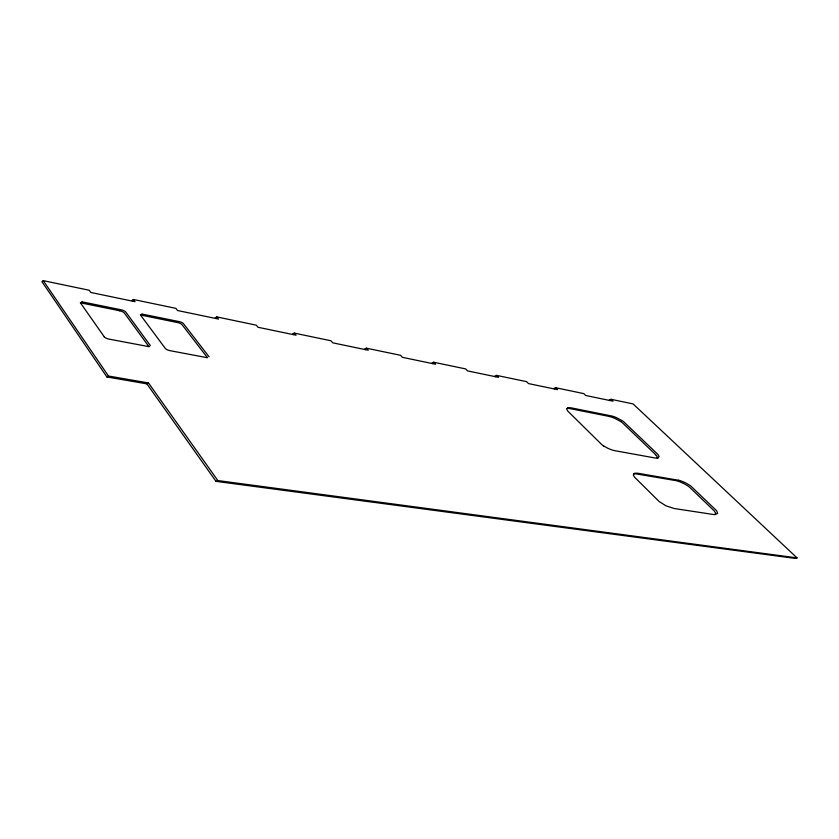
<?xml version="1.0" encoding="UTF-8"?>
<svg xmlns="http://www.w3.org/2000/svg" width="839" height="839" viewBox="0 0 839 839"><rect width="100%" height="100%" fill="white"/><g stroke="black" fill="none" stroke-linecap="round" stroke-linejoin="round"><path stroke-width="1.26" d="M567.667 407.995L566.724 409.191L567.825 411.141L601.941 444.764A22.391 9.46 11.6 0 0 603.765 446.044M634.399 473.469L633.277 474.843L634.41 477.034L659.244 501.607L666.093 505.865L674.168 508.497A8.684 3.671 11.6 0 0 674.535 508.56L712.72 514.391A6.114 2.58 11.6 0 0 715.069 514.569L717.628 513.437L716.663 510.773L690.759 486.012A22.915 9.69 11.6 0 0 689.784 485.299L685.411 482.761A17.986 7.603 11.6 0 0 678.761 480.254M715.09 514.538L715.594 513.017L714.251 510.92L689.994 487.627A21.206 8.967 11.6 0 0 687.896 485.928L683.544 483.39M132.478 301.149L131.954 300.446L133.37 299.471L135.006 301.673L90.79 292.465L89.196 290.242L43.261 280.646L41.95 281.684L106.91 376.963L146.898 383.863L148.482 382.951L217.846 480.569L797.05 557.893L633.057 403.905L611.065 399.312L609.313 399.941L609.943 400.539M106.91 376.963L108.451 376.019L148.482 382.951M293.262 334.614L292.696 333.943L294.258 333.104L296.052 335.191L257.993 327.273L256.231 325.154L216.798 316.911L215.298 317.813L215.854 318.505M432.609 363.623L432.001 362.983L433.669 362.238L435.556 364.231L402.458 357.341L400.591 355.317L366.37 348.175L364.745 348.961L365.332 349.622M146.898 383.863L216.001 481.355L217.846 480.569M554.527 389.002L553.908 388.394L555.628 387.723L557.578 389.642L528.528 383.591L526.588 381.651L496.615 375.39L494.916 376.092L495.534 376.721M658.122 457.8L659.108 456.489L657.86 454.381L623.429 421.524A21.143 8.935 11.6 0 0 622.611 420.926L616.529 417.665A17.755 7.499 11.6 0 0 611.988 416.05L571.485 407.922A7.446 3.146 11.6 0 0 570.635 407.817L570.415 407.796A5.086 2.15 11.6 0 0 567.951 407.88M797.05 557.893L794.848 558.355L216.001 481.355M566.986 408.425L567.384 408.404A7.048 2.978 11.6 0 1 570.667 408.761L608.338 416.249A15.889 6.712 11.6 0 1 614.798 418.367L620.797 421.545M82.096 301.904L81.991 301.893A2.947 1.248 11.6 0 0 81.477 301.872M148.524 346.57L109.217 339.155A5.38 2.276 11.6 0 1 108.294 338.946L108.179 338.914A6.156 2.601 11.6 0 1 107.633 338.746L107.402 338.673A6.534 2.758 11.6 0 1 106.165 338.169L105.966 338.075A4.772 2.014 11.6 0 1 104.267 336.879M82.39 301.935L121.036 309.769A5.296 2.234 11.6 0 1 121.802 309.958L122.022 310.021A6.198 2.622 11.6 0 1 122.536 310.178L122.756 310.252A6.586 2.779 11.6 0 1 123.941 310.734L124.13 310.829A6.02 2.548 11.6 0 1 124.55 311.049L124.707 311.143A4.226 1.783 11.6 0 1 125.735 311.961L150.401 345.637M142.452 314.143L178.927 321.547A4.94 2.087 11.6 0 1 179.661 321.715L179.871 321.777A5.904 2.496 11.6 0 1 180.364 321.935L180.574 321.998A6.387 2.695 11.6 0 1 181.056 322.186L181.266 322.27A6.418 2.716 11.6 0 1 181.717 322.47L181.895 322.554A6.02 2.548 11.6 0 1 182.304 322.774L182.462 322.868A4.31 1.825 11.6 0 1 183.479 323.665L209.037 356.764M206.981 357.666L170.107 350.681A5.086 2.15 11.6 0 1 169.121 350.45A5.852 2.475 11.6 0 1 168.608 350.293L168.377 350.22A6.313 2.674 11.6 0 1 167.873 350.031L167.664 349.947A6.376 2.695 11.6 0 1 167.181 349.737L167.055 349.674A6.009 2.538 11.6 0 1 166.562 349.423L166.542 349.402A4.457 1.877 11.6 0 1 165.335 348.468L140.438 314.94M674.902 480.453L636.874 474.014A6.523 2.758 11.6 0 0 633.77 473.783M119.61 310.745L81.719 303.068A4.09 1.73 11.6 0 0 80.46 302.889M133.37 299.471L175.875 308.353L177.553 310.524L218.518 319.061L216.798 316.911M294.258 333.104L330.944 340.77L332.768 342.836L368.216 350.22L366.37 348.175M433.669 362.238L465.655 368.919L467.564 370.901L498.544 377.351L496.615 375.39M555.628 387.723L583.776 393.606L585.737 395.494L613.026 401.178L611.065 399.312M678.741 480.286L638.72 473.406A6.009 2.538 11.6 0 0 634.504 473.343M603.881 446.117L607.478 448.078A18.783 7.939 11.6 0 0 614.043 450.543L654.21 457.832A5.537 2.339 11.6 0 0 658.08 457.905M655.626 454.644L622.832 423.181A19.234 8.128 11.6 0 0 620.787 421.545M207.464 357.666L181.979 324.588A5.38 2.276 11.6 0 0 177.438 322.543L141.476 315.181A3.901 1.647 11.6 0 0 140.501 315.034M148.891 346.57L124.287 312.926A5.474 2.318 11.6 0 0 119.61 310.829M80.376 302.764L104.309 336.879M43.261 280.646L108.451 376.019M674.934 480.359A16.193 6.848 11.6 0 1 683.386 483.442M655.385 454.686A9.858 4.164 11.6 0 1 657.231 458.042M149.321 346.622A2.811 1.185 11.6 0 1 148.818 346.601M141.602 314.059A2.737 1.154 11.6 0 1 141.98 314.08"/></g></svg>
